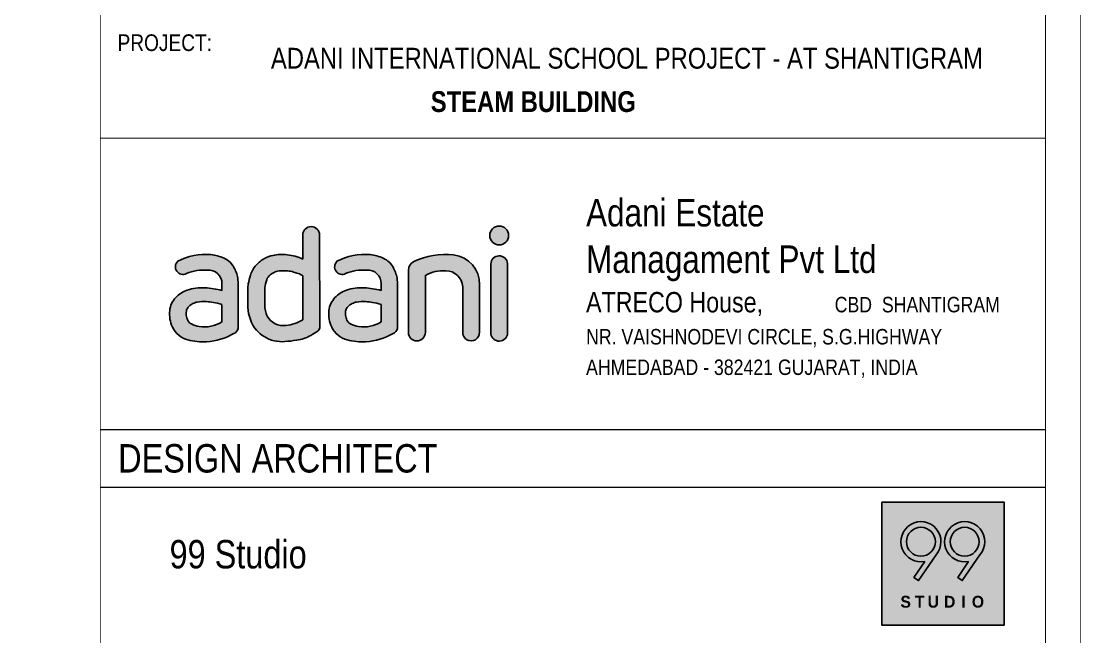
# Model space of a CAD drawing. Header units: millimetres. Extents: x 1112055 to 3390982, y -148532 to 766891.
# Drawn here: x 2231789 to 2243149, y 243659 to 250200 of the extents above; entities that cross this region are included whole.
import ezdxf

# ---------------------------------------------------------------- set-up
doc = ezdxf.new("R2010")
doc.units = ezdxf.units.MM
for name, color, linetype, lineweight in [('B TITLE BLOCK', 250, 'Continuous', 0), ('TB IL', 7, 'Continuous', 9), ('tb text', 7, 'Continuous', 13)]:
    doc.layers.add(name, color=color, linetype=linetype, lineweight=lineweight)
for name, color, linetype in [('FORMAT TEXT', 7, 'Continuous'), ('Logo Color', 251, 'Continuous'), ('Logo Font', 255, 'Continuous'), ('Logo Line', 251, 'Continuous')]:
    doc.layers.add(name, color=color, linetype=linetype)
doc.styles.add('A', font='GOTHICB.TTF')
doc.styles.add('SWINC', font='swissc.ttf')

# ---------------------------------------------------------------- blocks, each defined once
blk = doc.blocks.new('A$C448A1362')
h = blk.add_hatch(color=144)
h.set_gradient(color1=(0, 128, 167), color2=(196, 60, 91), rotation=5, tint=1)
edge = h.paths.add_edge_path()
edge.add_arc((14.81933344435538, -0.6985207138125133), 0.7431945778757773, 0, 360)
edge = h.paths.add_edge_path()
edge.add_line((14.15277161007043, -2.943220954840626), (14.15074250250791, -8.452755263949484))
edge.add_arc((14.81271016430946, -8.345192536199875), 0.6706496295921845, 189.2292944955668, 356.1382558233712)
edge.add_line((15.48183706351529, -8.390360206402192), (15.48183706351529, -2.906189741824846))
edge.add_arc((14.81858030050353, -2.970500210281671), 0.6663672936405483, 5.538180628108128, 177.6538117834876)
edge = h.paths.add_edge_path()
edge.add_line((7.658612856253058, -3.439845030765127), (7.658612856253058, -8.334052471542009))
edge.add_arc((8.327457436545956, -8.32652838341778), 0.668886899624382, 180.6445149192386, 359.3554850807614)
edge.add_line((8.996302016838627, -8.334052471542464), (8.996302016838627, -3.840593774361196))
edge.add_arc((10.43994891255898, -6.488699477092041), 3.016053741622978, 86.78809535472402, 118.5975448000749, ccw=False)
edge.add_arc((10.61373491564996, -4.807273183709412), 1.329898324167716, 3.2061460087869023, 90.20678352166891, ccw=False)
edge.add_line((11.94155164382369, -4.732893824975463), (11.94155164382369, -8.320863272386077))
edge.add_arc((12.60398342205281, -8.339524168990692), 0.6626945675571669, 178.3863879075979, 362.4913548570173)
edge.add_line((13.26605160525287, -8.310717734573473), (13.26605160525287, -4.586290803584006))
edge.add_arc((10.97818174704571, -4.509470264667243), 2.28915920881283, 358.0768837756475, 443.9565772997473)
edge.add_arc((10.59401221925009, -8.138142946765356), 5.938111340575273, 83.95657729974697, 114.9107743569737)
edge.add_arc((8.408866964090748, -3.432967517766201), 0.7502856299517944, 114.9107743569736, 180.5252106281581)
edge = h.paths.add_edge_path(flags=16)
edge.add_line((5.507758839991311, -6.128919827983509), (5.507758839991311, -7.509220247381791))
edge.add_arc((4.146227910375046, -5.350103415743206), 2.552557925878734, 260.598114554046, 302.23537625721383, ccw=False)
edge.add_arc((4.087928553207348, -5.702189379883976), 2.195677916363923, 243.4590382901451, 260.5981145540465, ccw=False)
edge.add_arc((3.365096810479827, -7.149373683017757), 0.5780165996690875, 209.8633087811852, 243.4590382901451, ccw=False)
edge.add_arc((4.137351262187394, -6.705965495283408), 1.468515201089699, 195.2092911337714, 209.8633087811827, ccw=False)
edge.add_arc((3.574157333157927, -6.859079973122107), 0.8848788031333445, 166.7985330258342, 195.2092911337714, ccw=False)
edge.add_arc((3.587606153449087, -6.862234728725753), 0.8986926820288219, 147.3576210444231, 166.798533025833, ccw=False)
edge.add_arc((3.389644337597701, -6.73542645901648), 0.6635986204241061, 120.63220694506651, 147.3576210444251, ccw=False)
edge.add_arc((4.530526850433716, -8.662080861807453), 2.902707839709622, 112.49789540908989, 120.632206945066, ccw=False)
edge.add_arc((3.650891727382941, -6.538233166334294), 0.6039066340219512, 97.65291712801451, 112.49789540909, ccw=False)
edge.add_arc((4.113118942007532, -9.978226818855319), 4.074815783988947, 87.68643739568421, 97.65291712801928, ccw=False)
edge.add_arc((4.113118942007304, -9.978226818858502), 4.074815783992284, 79.75290279672708, 87.68643739568432, ccw=False)
edge.add_arc((3.750854027135574, -11.98215784152194), 6.111228171535338, 73.29237366723208, 79.75290279672572, ccw=False)
edge = h.paths.add_edge_path()
edge.add_line((6.790154819498412, -4.403163846067628), (6.789647542607781, -8.021569906915602))
edge.add_arc((6.267806578629234, -7.927663462294049), 0.530222983307471, 290.01279134982053, 349.79867748199996, ccw=False)
edge.add_arc((3.985686338293817, -4.071748072450418), 5.002758515494103, 273.6188457994145, 299.5013455248223, ccw=False)
edge.add_arc((4.003606063649386, -4.355086746707229), 4.718853741165793, 255.66704751986748, 273.6188457994148, ccw=False)
edge.add_arc((3.293400358615145, -7.134654667361929), 1.849988117091353, 205.0891047683781, 255.66704751986708, ccw=False)
edge.add_arc((3.859586546516539, -6.869564954474072), 2.475159577771575, 173.9289781433874, 205.0891047683788, ccw=False)
edge.add_arc((3.123595983136966, -6.791286721989991), 1.735017975735576, 136.2598033714836, 173.9289781433874, ccw=False)
edge.add_arc((3.557998223588356, -7.206993982662198), 2.336281506215076, 109.5799741139754, 136.2598033714825, ccw=False)
edge.add_arc((3.91599006055776, -8.213464895504103), 3.404523919590422, 85.56592316711209, 109.5799741139746, ccw=False)
edge.add_arc((3.508382811704678, -13.46992161850562), 8.67676072668705, 76.65013801281992, 85.56592316711192, ccw=False)
edge.add_line((5.511817055116353, -5.027621698430494), (5.511817055116353, -4.501575562849439))
edge.add_arc((4.472484140997949, -4.465110926590796), 1.039972391973434, 357.9906215679799, 455.6588950534437)
edge.add_arc((4.086198299446323, -6.903609543656557), 3.484972647131051, 85.32993988743719, 113.1845555418632)
edge.add_arc((2.444315375492806, -3.165488927077377), 0.5988448662169389, 133.8620426340904, 296.78541516636506, ccw=False)
edge.add_arc((4.224328531941637, -6.831218957114515), 4.648377712036712, 84.78407122185848, 118.17724551367121, ccw=False)
edge.add_arc((4.305412553357883, -5.453939858085732), 3.269732674621548, 65.0770173786932, 84.00498154086301, ccw=False)
edge.add_arc((5.011671825826625, -3.985957337240734), 1.640984457002071, 25.615854055559396, 65.8410484831349, ccw=False)
edge.add_arc((4.440738750321316, -4.424729147798871), 2.350214712372408, 6.139679798615873, 29.24615656970508, ccw=False)
edge.add_line((6.777472897232656, -4.173367414613267), (6.790154819498412, -4.403163846067628))
edge = h.paths.add_edge_path()
edge.add_line((-0.6647863651678563, -0.6543876243279101), (-0.6647863651678563, -2.554646856619684))
edge.add_arc((-2.400736746012171, -6.432294233545463), 4.248490661933166, 65.88282809930101, 83.13487306898243)
edge.add_arc((-2.306256045762893, -5.647543298269056), 3.458072650285579, 83.13487306898298, 101.7924313308425)
edge.add_arc((-2.511163092840661, -4.666060909044745), 2.455428855959866, 101.7924313308415, 118.2655509453169)
edge.add_arc((-2.511163092840889, -4.66606090904429), 2.455428855959293, 118.2655509453176, 138.2614549608422)
edge.add_arc((-2.762000777547655, -4.442269798546704), 2.119271147127837, 138.261454960843, 163.1198987464418)
edge.add_arc((1.435355871833508, -5.715932123283665), 6.505615702627138, 163.1198987464423, 169.3828484008401)
edge.add_arc((-3.19076537750334, -4.848743643640091), 1.798916894248737, 169.3828484008401, 182.2402990978122)
edge.add_line((-4.988307303988677, -4.919064443836078), (-4.988307303988677, -6.369876351031735))
edge.add_arc((-2.069278757865959, -6.282007161035608), 2.9203507747582, 181.7242085214847, 219.8409375234252)
edge.add_arc((-2.492418944295423, -6.635066779090948), 2.369262114674396, 219.8409375234248, 238.8760015993548)
edge.add_arc((-2.291705121782343, -6.30265454861069), 2.757571179106963, 238.8760015993553, 256.8052270138245)
edge.add_arc((-2.291705121782343, -6.30265454861069), 2.757571179106969, 256.8052270138248, 274.3139534058478)
edge.add_arc((-3.081769659276461, 4.170752759902143), 13.2607355891034, 274.3139534058478, 278.35095906789)
edge.add_arc((-1.635209111257609, -5.683693761481891), 3.30068269457009, 278.3509590678898, 299.1663416277946)
edge.add_arc((-2.948734989847708, -3.330170478050832), 5.995941880507485, 299.166341627795, 305.5628000104232)
edge.add_arc((0.2806405914250263, -7.913759985370007), 0.3910279286526687, 311.2521827326039, 366.890062656182)
edge.add_line((0.6688445802926708, -7.866850455274061), (0.6647863651676289, -0.6543876243279101))
edge.add_arc((-2.273736754432321e-13, -0.6648689873070452), 0.6648689873071513, 0.9032798203518209, 179.0967201796482)
edge = h.paths.add_edge_path(flags=16)
edge.add_line((-0.6566699349179999, -3.865957618892708), (-0.6566699349179999, -7.331673335662117))
edge.add_arc((-2.177874036258572, -4.976513678812125), 2.803718767492351, 273.8152628129169, 302.8585285343123, ccw=False)
edge.add_arc((-2.222214389678811, -6.391559054528216), 1.40160951483312, 207.7678228712067, 279.4820398668521, ccw=False)
edge.add_arc((-1.983284873086404, -6.265757242648078), 1.671634346601225, 177.0124350050554, 207.7678228712068, ccw=False)
edge.add_line((-3.652647250965629, -6.178632963264818), (-3.652647250965629, -4.830798264866871))
edge.add_arc((-1.238173986717811, -5.021393273126478), 2.42198422805385, 159.7603310861371, 175.4865139123886, ccw=False)
edge.add_arc((-2.68210193758614, -4.488995900572945), 0.8830316980514378, 128.3998146419164, 159.7603310861371, ccw=False)
edge.add_arc((-2.214624559589311, -5.078809482746465), 1.635637279119564, 114.37650926095529, 128.3998146419147, ccw=False)
edge.add_arc((-2.394140627233583, -4.682636839643919), 1.200690406863742, 90.11877477638052, 114.3765092609566, ccw=False)
edge.add_arc((-2.371279833046856, -15.71044246335828), 12.22851972592457, 87.66288555333898, 90.11877477638222, ccw=False)
edge.add_arc((-1.946071046559382, -5.291973032022042), 1.801376886018847, 71.99206667147678, 87.66288555333881, ccw=False)
edge.add_arc((-6.364710685310456, -19.83489248203136), 17.00044722771216, 71.72441422244219, 72.98208476505982, ccw=False)
edge.add_arc((-1.948515104208809, -6.169105727444958), 2.640711107135314, 60.711755299823324, 69.72818362236211, ccw=False)
edge = h.paths.add_edge_path(flags=16)
edge.add_line((-7.044807818593881, -6.128919827983509), (-7.044807818593881, -7.509220247381791))
edge.add_arc((-8.406338748210146, -5.350103415743206), 2.552557925878734, 260.598114554046, 302.23537625721383, ccw=False)
edge.add_arc((-8.464638105377844, -5.702189379883976), 2.195677916363924, 243.4590382901451, 260.5981145540465, ccw=False)
edge.add_arc((-9.187469848105366, -7.149373683017757), 0.5780165996690874, 209.8633087811852, 243.4590382901451, ccw=False)
edge.add_arc((-8.41521539639757, -6.705965495283408), 1.468515201089699, 195.2092911337714, 209.8633087811827, ccw=False)
edge.add_arc((-8.978409325427265, -6.859079973122107), 0.8848788031333437, 166.7985330258342, 195.2092911337714, ccw=False)
edge.add_arc((-8.964960505136105, -6.862234728725753), 0.8986926820288219, 147.3576210444231, 166.798533025833, ccw=False)
edge.add_arc((-9.162922320987263, -6.73542645901648), 0.6635986204241063, 120.63220694506651, 147.3576210444251, ccw=False)
edge.add_arc((-8.022039808151249, -8.662080861807453), 2.902707839709622, 112.49789540908989, 120.632206945066, ccw=False)
edge.add_arc((-8.901674931202251, -6.538233166334294), 0.6039066340219509, 97.65291712801428, 112.49789540908989, ccw=False)
edge.add_arc((-8.43944771657766, -9.978226818855319), 4.074815783988947, 87.68643739568421, 97.65291712801928, ccw=False)
edge.add_arc((-8.439447716577888, -9.978226818858502), 4.074815783992284, 79.75290279672708, 87.68643739568432, ccw=False)
edge.add_arc((-8.801712631449618, -11.98215784152194), 6.111228171535338, 73.29237366723208, 79.75290279672572, ccw=False)
edge = h.paths.add_edge_path()
edge.add_line((-5.762411839086781, -4.403163846067628), (-5.762919115977411, -8.021569906915602))
edge.add_arc((-6.284760079955959, -7.927663462294049), 0.5302229833074719, 290.01279134982065, 349.798677482, ccw=False)
edge.add_arc((-8.566880320291148, -4.071748072450418), 5.002758515494103, 273.6188457994145, 299.5013455248223, ccw=False)
edge.add_arc((-8.548960594935807, -4.355086746707229), 4.718853741165793, 255.66704751986748, 273.6188457994148, ccw=False)
edge.add_arc((-9.259166299970047, -7.134654667361929), 1.849988117091353, 205.0891047683781, 255.66704751986708, ccw=False)
edge.add_arc((-8.692980112068653, -6.869564954474072), 2.475159577771575, 173.9289781433874, 205.0891047683788, ccw=False)
edge.add_arc((-9.428970675448227, -6.791286721989991), 1.735017975735576, 136.2598033714836, 173.9289781433874, ccw=False)
edge.add_arc((-8.994568434996836, -7.206993982662198), 2.336281506215077, 109.5799741139754, 136.2598033714825, ccw=False)
edge.add_arc((-8.636576598027432, -8.213464895504103), 3.404523919590422, 85.56592316711209, 109.5799741139746, ccw=False)
edge.add_arc((-9.044183846880514, -13.46992161850562), 8.67676072668705, 76.65013801281992, 85.56592316711192, ccw=False)
edge.add_line((-7.040749603468839, -5.027621698430494), (-7.040749603468839, -4.501575562849439))
edge.add_arc((-8.080082517587016, -4.465110926590796), 1.039972391973435, 357.9906215679799, 455.6588950534437)
edge.add_arc((-8.466368359138869, -6.903609543656557), 3.484972647131051, 85.32993988743719, 113.1845555418632)
edge.add_arc((-10.10825128309239, -3.165488927077377), 0.5988448662169391, 133.8620426340904, 296.7854151663651, ccw=False)
edge.add_arc((-8.328238126643555, -6.831218957114515), 4.648377712036713, 84.78407122185848, 118.17724551367121, ccw=False)
edge.add_arc((-8.24715410522731, -5.453939858085732), 3.269732674621548, 65.0770173786932, 84.00498154086301, ccw=False)
edge.add_arc((-7.540894832758568, -3.985957337240734), 1.640984457002071, 25.615854055559396, 65.8410484831349, ccw=False)
edge.add_arc((-8.111827908263876, -4.424729147798871), 2.350214712372407, 6.139679798615873, 29.24615656970508, ccw=False)
edge.add_line((-5.775093761352537, -4.173367414613267), (-5.762411839086781, -4.403163846067628))
at = {"layer": 'Defpoints'}
for points in [[(-0.6647863651678563, -0.6543876243279101), (-0.6647863651678563, -2.554646856619684, 0.07541875449206863), (-1.892903717377976, -2.214264063008386, 0.08158927728195095), (-3.012971091884083, -2.262455367618031, 0.07200158244177832), (-3.673952880372099, -2.503411890666257, 0.08747065465243846), (-4.343380748454138, -3.031402128400487, 0.1088927901249689), (-4.789962039753391, -3.826897298314407, 0.02733407760724219), (-4.95888524433235, -4.517301146458749, 0.05616014285171117), (-4.988307303988677, -4.919064443836078), (-4.988307303988677, -6.369876351031735, 0.1678662430565968), (-4.311599931891351, -8.152954621588151, 0.08324764646749883), (-3.717071416075441, -8.663275173559896, 0.07839098920922768), (-2.921153974680465, -8.987425106671026, 0.07654520455502953), (-2.084276282893143, -9.052413098854458, 0.01761658224182823), (-1.155830395295652, -8.949379339873985, 0.09107480465804352), (-0.02663203675820114, -8.565878010559345, 0.02791706392525837), (0.5384744194011546, -8.207740525776217, 0.2476503926846541), (0.6688445802926708, -7.866850455274061), (0.6647863651676289, -0.6543876243279101, 0.9843577705796193), (-0.6647863651678563, -0.6543876243279101, -0.9843577705796193)], [(7.658612856253058, -3.439845030765127), (7.658612856253058, -8.334052471542464, 0.9888138903809678), (8.996302016838627, -8.334052471542464), (8.996302016838627, -3.840593774361196, -0.1396930776755655), (10.60893525214442, -3.477383520671765, -0.3989627704076013), (11.94155164382369, -4.732893824975463), (11.94155164382369, -8.320863272386077, 1.036479897949533), (13.26605160525287, -8.310717734573473), (13.26605160525287, -4.586290803584006, 0.3933042129500563), (11.21918935156964, -2.233033307961932, 0.1358904779811795), (8.092841874630494, -2.752484843964567, 0.2943844530381903), (7.658612856253058, -3.439845030765127, 4.248669503008863)], [(14.15277161007043, -2.943220954840626), (14.15074250250791, -8.452755263949484, 0.891820705005876), (15.48183706351529, -8.390360206402192), (15.48183706351529, -2.906189741824846, 0.933458803029733), (14.15277161007043, -2.943220954840626, 1.924318933905837)], [(-0.6566699349179999, -3.865957618892708), (-0.6566699349179999, -7.331673335661662, -0.1274079101730488), (-1.99131543415956, -7.77401878428941, -0.3235416448118485), (-3.462418416980199, -7.044554615566767, -0.1350070942812793), (-3.652647250965629, -6.178632963264818), (-3.652647250965629, -4.830798264866871, -0.06872631680704114), (-3.510609721589844, -4.183512952425872, -0.1376965565907644), (-3.230592877963318, -3.79696796176745, -0.06126469009804751), (-2.889702807461617, -3.588984436609962, -0.10624137210056), (-2.396629669771301, -3.48194901268721, -0.01071624843410108), (-1.872612641752767, -3.492094550499814, -0.06848360903983725), (-1.389177764984424, -3.578838898797358, -0.005487678053938331), (-1.033576664654447, -3.691961645407218, -0.03936189994623337), (-0.6566699349179999, -3.865957618892708, 1.356783517631229)], [(-7.044807818593881, -6.128919827983509), (-7.044807818593881, -7.509220247381791, -0.1837024111024695), (-8.82332059713508, -7.86837228594618, -0.07492305019557059), (-9.445749341935425, -7.666476083476255, -0.1476481128128201), (-9.688734972545944, -7.437186928912297, -0.06402749356167123), (-9.83229433259362, -7.091224089504294, -0.1246042540064638), (-9.839903485953073, -6.656995071127085, -0.08503102905075369), (-9.72170797043691, -6.377485504390961, -0.1171430805373001), (-9.501042523013666, -6.164429210327171, -0.03550754085689274), (-9.132759500417933, -5.980287699029532, -0.06486417715555219), (-8.982098263901435, -5.939705547779113, -0.04351440527225555), (-8.274954278366295, -5.906732549888375, -0.03463040874682313), (-7.714563698912571, -5.96840552179242, -0.02819684536750116), (-7.044807818593881, -6.128919827983509, 0.4870208130656629)], [(5.507758839991311, -6.128919827983509), (5.507758839991311, -7.509220247381791, -0.1837024111024695), (3.729246061450112, -7.86837228594618, -0.07492305019557059), (3.106817316649767, -7.666476083476255, -0.1476481128128201), (2.86383168603902, -7.437186928912297, -0.06402749356167123), (2.720272325991345, -7.091224089504294, -0.1246042540064638), (2.712663172632119, -6.656995071127085, -0.08503102905075369), (2.830858688148282, -6.377485504390961, -0.1171430805373001), (3.051524135571299, -6.164429210327171, -0.03550754085689274), (3.419807158167259, -5.980287699029532, -0.06486417715555219), (3.57046839468353, -5.939705547779113, -0.04351440527225555), (4.277612380218898, -5.906732549888375, -0.03463040874682313), (4.838002959672622, -5.96840552179242, -0.02819684536750116), (5.507758839991311, -6.128919827983509, 0.4870208130656629)]]:
    blk.add_lwpolyline(points, format="xyb", dxfattribs=at)
for points in [[(-5.762411839086781, -4.403163846067628), (-5.762919115977411, -8.021569906915602, -0.2669481187597852), (-6.103301909588708, -8.425869588745854, -0.1134162915094906), (-8.2511122645069, -9.064531194046367, -0.07849008793115403), (-9.717142478421238, -8.927059156686255, -0.2243418394939228), (-10.9346070159279, -7.919099975008749, -0.1368057198153948), (-11.15425790956988, -6.607789212736179, -0.1658590459996468), (-10.68249040128603, -5.591713600808589, -0.1169414544130342), (-9.777508428406009, -5.005808792133166, -0.1051662217590635), (-8.373365995148106, -4.819130896382148, -0.03892208847284846), (-7.040749603468839, -5.027621698430494), (-7.040749603468839, -4.501575562849439, 0.4539793650940807), (-8.182629884272046, -3.43020676984338, 0.1221406884645016), (-9.838381655281182, -3.700078075657302, -0.8610727055752213), (-10.52320545762882, -2.733715599011475, -0.1467451494329428), (-7.905656701989301, -2.20208941763326, -0.08277711465856903), (-6.869290014436729, -2.488700860838208, -0.1773403027500228), (-6.061197927666626, -3.276501871983101, -0.1011640304320547), (-5.775093761352537, -4.173367414613267)], [(6.790154819498412, -4.403163846067628), (6.789647542607781, -8.021569906915602, -0.2669481187597852), (6.449264748996484, -8.425869588745854, -0.1134162915094906), (4.301454394078291, -9.064531194046367, -0.07849008793115403), (2.835424180163955, -8.927059156686255, -0.2243418394939228), (1.617959642657297, -7.919099975008749, -0.1368057198153948), (1.398308749015314, -6.607789212736179, -0.1658590459996468), (1.870076257299161, -5.591713600808589, -0.1169414544130342), (2.775058230179184, -5.005808792133166, -0.1051662217590635), (4.179200663437086, -4.819130896382148, -0.03892208847284846), (5.511817055116353, -5.027621698430494), (5.511817055116353, -4.501575562849439, 0.4539793650940807), (4.369936774313146, -3.43020676984338, 0.1221406884645016), (2.71418500330401, -3.700078075657302, -0.8610727055752213), (2.029361200956373, -2.733715599011475, -0.1467451494329428), (4.646909956595891, -2.20208941763326, -0.08277711465856903), (5.683276644148464, -2.488700860838208, -0.1773403027500228), (6.491368730918566, -3.276501871983101, -0.1011640304320547), (6.777472897232656, -4.173367414613267)]]:
    blk.add_lwpolyline(points, format="xyb", close=True, dxfattribs=at)
blk.add_circle((14.81933344435538, -0.6985207138125133), 0.7431945778757773, dxfattribs=at)
blk = doc.blocks.new('Z$W@#6E2766C7')
at = {"layer": 'Logo Font', "style": 'A'}
for s, p in [('S', (0.477201075365187, 0.4427458525618988)), ('T', (0.8451072909420388, 0.4427458525618988)), ('U', (1.170529324572427, 0.4427458525618988)), ('D', (1.588321054015565, 0.4427458525618988)), ('I', (2.031184820887617, 0.4427458525618988)), ('O', (2.298338986166228, 0.4427458525618988))]:
    blk.add_text(s, height=0.30118144, dxfattribs=at).set_placement(p)
blk = doc.blocks.new('A$C9f46f36f')
at = {"layer": 'Logo Color'}
h = blk.add_hatch(color=22, dxfattribs=at)
edge = h.paths.add_edge_path(flags=0)
edge.add_arc((-2651.583773184335, -1156.24687560508), 307.1893068638838, 180, 360, ccw=False)
edge.add_arc((-2651.583773184335, -1156.24687560508), 307.1893068638838, 0, 180, ccw=False)
edge = h.paths.add_edge_path(flags=16)
edge.add_line((-2568.222982186591, -1574.687979126815), (-2800.432897544233, -1914.725855800236))
edge.add_line((-2800.432897541439, -1914.725855799858), (-2701.769266437739, -1982.102683498029))
edge.add_line((-2701.769266444957, -1982.102683492471), (-2326.533018882386, -1432.623404472455))
edge.add_arc((-2651.583773184335, -1156.24687560508), 426.6637769954773, 319.6269312612779, 641.266816491063)
edge = h.paths.add_edge_path(flags=0)
edge.add_arc((-1719.777309257304, -1156.24687560508), 307.1893068638838, 180, 360, ccw=False)
edge.add_arc((-1719.777309257304, -1156.24687560508), 307.1893068638838, 0, 180, ccw=False)
edge = h.paths.add_edge_path(flags=16)
edge.add_line((-1636.416518274462, -1574.687979126815), (-1868.626433632104, -1914.725855800236))
edge.add_line((-1868.62643362931, -1914.725855799858), (-1769.96280252561, -1982.102683498029))
edge.add_line((-1769.962802517926, -1982.102683492471), (-1394.726554955356, -1432.623404472455))
edge.add_arc((-1719.777309257304, -1156.24687560508), 426.6637769954765, 319.6269312612779, 641.2668164910631)
h.paths.add_polyline_path([(-3486.935391280567, -317.6303075854667), (-876.5585415994283, -317.6303075854667), (-876.5585415994283, -2928.007157264743), (-3486.935391280567, -2928.007157264743)])
at = {"layer": 'Logo Font'}
h = blk.add_hatch(color=256, dxfattribs=at)
edge = h.paths.add_edge_path(flags=16)
edge.add_arc((-2651.583773184335, -1156.246875599492), 307.1893068638814, 180, 360, ccw=False)
edge.add_arc((-2651.583773184335, -1156.246875599492), 307.1893068638814, 0, 180, ccw=False)
edge = h.paths.add_edge_path()
edge.add_line((-2568.222982186591, -1574.687979126815), (-2800.432897544233, -1914.725855800236))
edge.add_line((-2800.432897541439, -1914.725855799858), (-2701.769266437739, -1982.102683498029))
edge.add_line((-2701.769266444957, -1982.102683499921), (-2326.533018882386, -1432.623404479906))
edge.add_arc((-2651.583773184335, -1156.246875599492), 426.6637769954742, 319.6269312612787, 641.2668164910637)
h = blk.add_hatch(color=256, dxfattribs=at)
edge = h.paths.add_edge_path()
edge.add_line((-1636.416518274462, -1574.687979126815), (-1868.626433632337, -1914.725855800236))
edge.add_line((-1868.62643362931, -1914.725855799858), (-1769.96280252561, -1982.102683498029))
edge.add_line((-1769.962802517926, -1982.102683499921), (-1394.726554955356, -1432.623404479906))
edge.add_arc((-1719.777309257304, -1156.246875599492), 426.6637769954735, 319.6269312612787, 641.2668164910638)
edge = h.paths.add_edge_path(flags=16)
edge.add_arc((-1719.777309257304, -1156.246875599492), 307.1893068638814, 180, 360, ccw=False)
edge.add_arc((-1719.777309257304, -1156.246875599492), 307.1893068638814, 0, 180, ccw=False)
for points in [[(-2568.222982186591, -1574.687979126815), (-2800.432897541439, -1914.725855799858), (-2701.769266444957, -1982.102683499921), (-2326.533018845832, -1432.62340447912, 5.918618956459519)], [(-2344.394466344034, -1156.246875599492, -1), (-2958.77308008424, -1156.246875599492, -1)], [(-1636.416518274462, -1574.687979126815), (-1868.62643362931, -1914.725855799858), (-1769.962802517926, -1982.102683499921), (-1394.726554933703, -1432.62340447912, 5.918618956459519)], [(-1412.5880023723, -1156.246875599492, -1), (-2026.966616097605, -1156.246875599492, -1)]]:
    blk.add_lwpolyline(points, format="xyb", close=True, dxfattribs=at)
at = {"layer": 'Logo Line'}
blk.add_lwpolyline([(-3486.935391280567, -317.6303075854667), (-876.5585415994283, -317.6303075854667), (-876.5585415994283, -2928.007157264743), (-3486.935391280567, -2928.007157264743)], close=True, dxfattribs=at)
at = {"layer": 'Logo Font', "xscale": 834.901957593243, "yscale": 834.901957593243, "zscale": 834.901957593243}
blk.add_blockref('Z$W@#6E2766C7', (-3486.935391280567, -2928.007157264743), dxfattribs=at)

msp = doc.modelspace()

# ---------------------------------------------------------------- linework, layer by layer
at = {"layer": 'B TITLE BLOCK', "color": 250, "lineweight": 0}
for p, q in [((2232628.598859393, 245859.7378637899), (2242689.593603162, 245859.7378637899)), ((2242689.593603162, 245245.8349095842), (2232628.598859394, 245245.8349095842))]:
    msp.add_line(p, q, dxfattribs=at)
at = {"layer": 'B TITLE BLOCK', "color": 1, "const_width": 8.389066461453254}
msp.add_lwpolyline([(2087664.278153418, 299030), (2087664.278153418, 222350.9126383374), (2243063.315859419, 222350.9126383417), (2243063.315859419, 299030.0000000043)], close=True, dxfattribs=at)
at = {"layer": 'B TITLE BLOCK', "color": 250, "lineweight": 0, "const_width": 8.389066461453254}
for points in [[(2088038.000409674, 298656.277743743), (2088038.000409674, 222724.6348945943), (2242689.593603162, 222724.6348945987), (2242689.593603162, 298656.2777437473)], [(2232628.598859394, 222724.6348945987), (2242689.593603162, 222724.6348945987), (2242689.593603162, 298656.2777437472), (2232628.598859394, 298656.2777437472)], [(2232628.598859393, 248958.9272198594), (2242689.593603162, 248958.9272198594), (2242689.593603162, 245859.7378637899), (2232628.598859393, 245859.7378637899)], [(2242689.593603162, 245859.7378637876), (2232628.598859394, 245859.7378637876), (2232628.598859394, 241914.586403027), (2242689.593603162, 241914.586403027)]]:
    msp.add_lwpolyline(points, close=True, dxfattribs=at)

# ---------------------------------------------------------------- block references
at = {"xscale": 0.5, "yscale": 0.5, "zscale": 0.5}
msp.add_blockref('A$C9f46f36f', (2242689.593603162, 245245.8349095842), dxfattribs=at)
at = {"layer": 'TB IL', "xscale": 135.039362633868, "yscale": 135.039362633868, "zscale": 135.039362633868}
msp.add_blockref('A$C448A1362', (2234874.256234989, 248018.2731550816), dxfattribs=at)

# ---------------------------------------------------------------- texts
at = {"layer": 'B TITLE BLOCK', "color": 251, "insert": (2313291.691810822, 247894.7056740806), "char_height": 184.391980564151, "attachment_point": 2, "style": 'SWINC'}
msp.add_mtext_dynamic_manual_height_columns('\\pxsm1,qj;{\\fBankGothic Lt BT|b0|i0|c0|p34;BHOOMI\\P\\ps*,q*;\\fGost|b0|i0|c0|p2;\\H0.8x;- CONSULTANTS -\\C1; }', width=482147.5043644851, gutter_width=0, heights=[67819.55642406414], dxfattribs=at)
at = {"layer": 'FORMAT TEXT', "style": 'SWINC'}
msp.add_text('DESIGN ARCHITECT', height=301.8298423128961, dxfattribs=at).set_placement((2232819.147158776, 245403.4569588782))
at = {"layer": 'FORMAT TEXT', "lineweight": 0, "style": 'SWINC'}
msp.add_text('99 Studio', height=301.5735416615618, dxfattribs=at).set_placement((2233366.43080374, 244384.1044303846))
at = {"layer": 'tb text', "color": 7, "style": 'SWINC'}
msp.add_text('PROJECT:', height=177.5335255348533, dxfattribs=at).set_placement((2232812.658365385, 249884.9277330336))
at = {"layer": 'tb text', "style": 'SWINC'}
for s, height, p in [('Adani Estate', 292.4937286874572, (2237799.661252508, 248020.1572582501)), ('Managament Pvt Ltd', 292.4937286874572, (2237799.661252508, 247525.1518768394)), ('ATRECO House,', 216.0621924441377, (2237799.661252508, 247106.5780316727)), ('  CBD  SHANTIGRAM', 164.527038302362, (2240340.964182685, 247106.5780316723)), ('NR. VAISHNODEVI CIRCLE, S.G.HIGHWAY', 164.527038302362, (2237799.661252508, 246765.0165193948)), ('AHMEDABAD - 382421 GUJARAT, INDIA', 164.527038302362, (2237799.661252508, 246440.6333918313))]:
    msp.add_text(s, height=height, dxfattribs=at).set_placement(p)
at = {"layer": 'tb text', "char_height": 221.3418843626454, "width": 14256.89938906683, "attachment_point": 1, "style": 'SWINC'}
for s, insert in [('ADANI INTERNATIONAL SCHOOL PROJECT - AT SHANTIGRAM', (2234445.244462571, 249919.1372726067)), ('{\\fSwis721 Cn BT|b1|i0|c0|p34;STEAM BUILDING}', (2236146.399557542, 249458.1060823965))]:
    msp.add_mtext(s, dxfattribs=dict(at, insert=insert))

doc.saveas('drawing.dxf')
